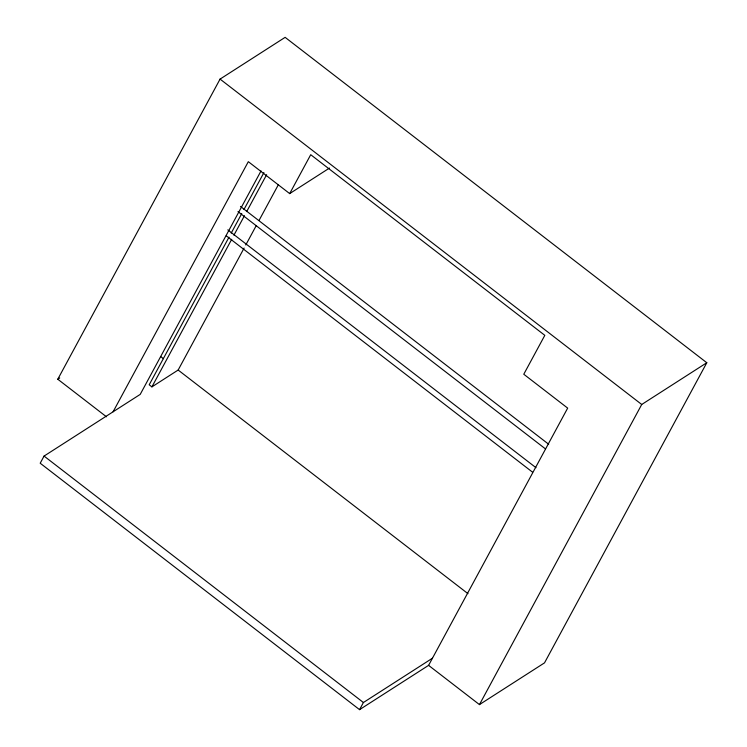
<?xml version="1.0" encoding="UTF-8"?>
<svg xmlns="http://www.w3.org/2000/svg" width="747" height="747" viewBox="0 0 747 747"><rect width="100%" height="100%" fill="white"/><g stroke="black" fill="none" stroke-linecap="round" stroke-linejoin="round"><path stroke-width="1.12" d="M106.476 416.798L57.78 379.224L220.066 79.098L285.13 37.35L706.793 362.734L544.516 662.86L479.453 704.608L428.591 665.362L359.559 709.65L40.207 463.215L44.064 456.081L140.212 394.388L261.03 170.932M113.086 411.793L248.321 161.679L289.687 193.604L329.502 168.056M229.002 237.182L149.195 384.789L151.912 386.881L178.15 370.036L244.11 248.06M231.225 233.083L241.757 213.605M243.97 209.505L263.924 172.604M151.912 386.881L231.719 239.273M233.932 235.174L244.465 215.696M246.678 211.597L266.632 174.695M245.772 244.988L256.296 225.51M259.069 220.384L278.472 184.509M289.687 193.604L310.724 154.704L544.815 335.338L523.778 374.238L567.673 408.114L428.591 665.362M359.559 709.65L363.415 702.516L432.448 658.219M479.453 704.608L641.729 404.482L706.793 362.734M57.78 379.224L59.723 377.982M220.066 79.098L641.729 404.482M240.469 206.424L548.672 444.241M237.976 211.625L545.254 448.732M227.788 229.88L535.982 467.697M226.22 235.791L532.564 472.188M160.689 356.562L163.453 358.7M178.15 370.036L467.977 593.678M44.064 456.081L363.415 702.516"/></g></svg>
